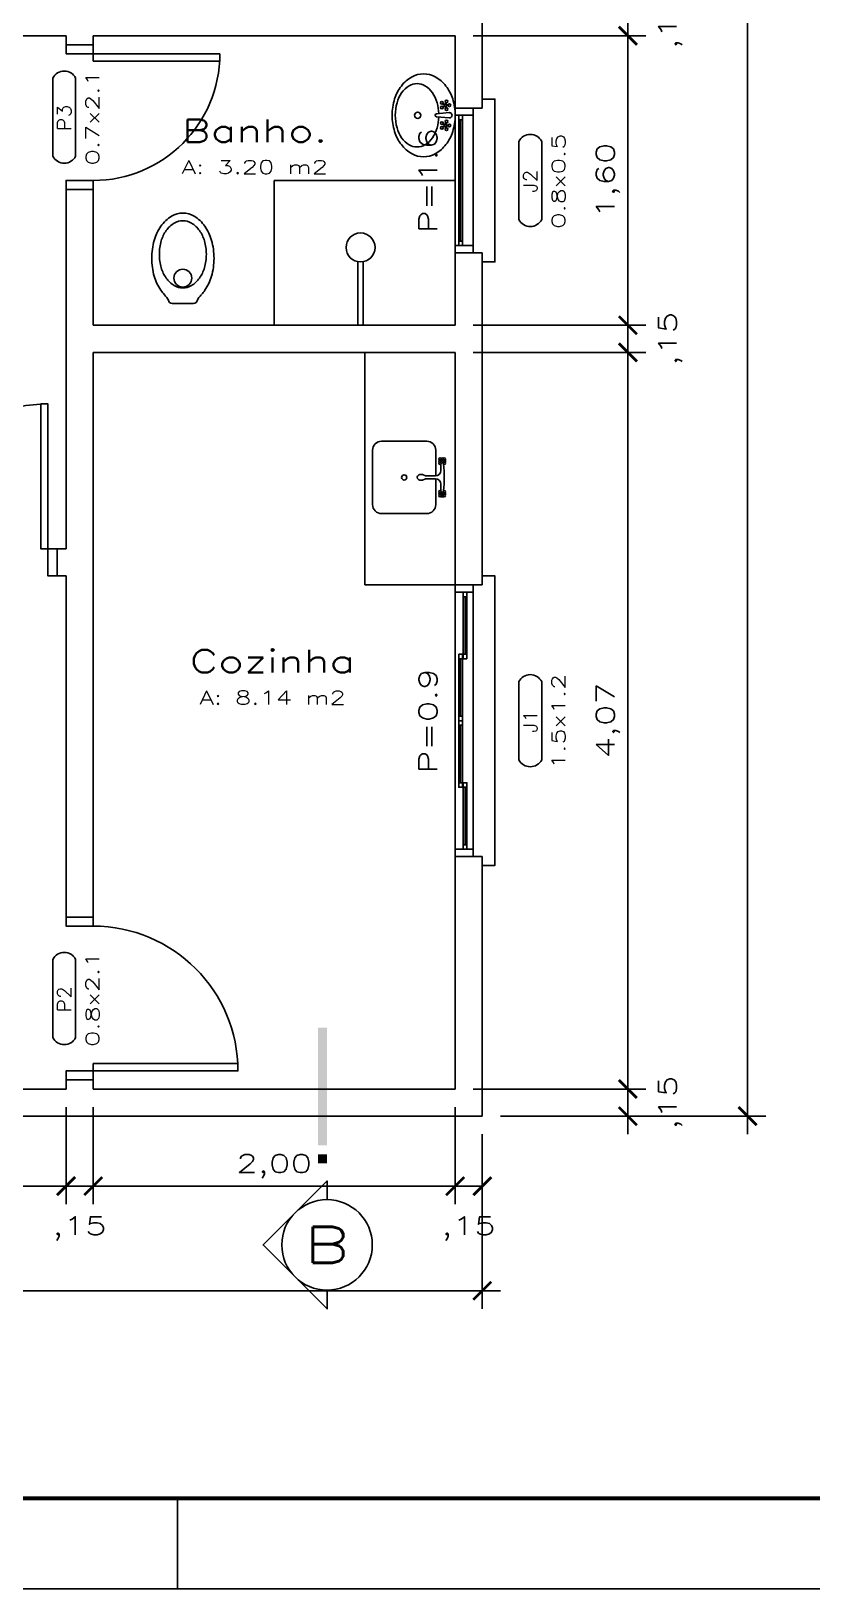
# Model space of a CAD drawing. Extents: x 241 to 398, y 106 to 179.
# Drawn here: x 250.49 to 254.81, y 142.53 to 151.13 of the extents above; entities that cross this region are included whole.
import ezdxf
from ezdxf.enums import TextEntityAlignment as Align

# ---------------------------------------------------------------- set-up
doc = ezdxf.new("R2010")
doc.units = 0
doc.layers.get('0').update_dxf_attribs({"linetype": 'CONTINUOUS'})
doc.layers.get('DEFPOINTS').update_dxf_attribs({"linetype": 'CONTINUOUS'})
for name, color, linetype in [('APARELHOS', 8, 'CONTINUOUS'), ('COTAS', 7, 'CONTINUOUS'), ('ESPEC', 7, 'CONTINUOUS'), ('ESPECARQ', 7, 'CONTINUOUS'), ('ESQUADRIA', 3, 'CONTINUOUS'), ('MOBIL_I', 8, 'CONTINUOUS'), ('PAREDE', 5, 'CONTINUOUS'), ('REG120-160', 4, 'CONTINUOUS'), ('UNIDADE', 4, 'CONTINUOUS'), ('VIDRO', 1, 'CONTINUOUS')]:
    doc.layers.add(name, color=color, linetype=linetype)
doc.styles.add('REGUA100', font='romans.shx', dxfattribs={"width": 1.4})
doc.styles.add('REGUA160', font='romans.shx', dxfattribs={"width": 1.4})
doc.styles.add('REGUA60', font='romans.shx', dxfattribs={"width": 1.4})
doc.styles.add('REGUA80', font='romans.shx', dxfattribs={"width": 1.4})
doc.styles.get("Standard").update_dxf_attribs({"font": 'ISOCP'})
doc.dimstyles.new('ISO-25', dxfattribs={"dimtxt": 2.5, "dimasz": 2.5, "dimexe": 1.25, "dimexo": 0.625, "dimtad": 1, "dimdec": 4, "dimdsep": 46, "dimlunit": 6, "dimtxsty": 'Standard', "dimcen": 2.5, "dimadec": 0, "dimazin": 0, "dimtfac": 1, "dimtdec": 4, "dimtmove": 0, "dimatfit": 3, "dimfxl": 0, "dimtolj": 1, "dimtzin": 0, "dimarcsym": 0})

# ---------------------------------------------------------------- blocks, each defined once
blk = doc.blocks.new('INDUNI1')
at = {"color": 0, "style": 'REGUA100', "width": 1.4, "flags": 8}
for tag, p in [('NOME1', (0, 0)), ('NOME2', (0, -4.29))]:
    blk.add_attdef(tag, text='', height=2.5, dxfattribs=at).set_placement(p, align=Align.CENTER)
at = {"layer": 'ESPECARQ', "style": 'REGUA60', "width": 1.4}
blk.add_attdef('AREA', text='', height=1.5, dxfattribs=at).set_placement((0, -7.81), align=Align.CENTER)
at = {"layer": 'ESPECARQ', "style": 'REGUA60', "width": 1.4, "flags": 8}
for tag, p in [('PISO', (0, -10.31)), ('REVPAR', (0, -12.81)), ('PEDIR', (0, -15.31))]:
    blk.add_attdef(tag, text='', height=1.5, dxfattribs=at).set_placement(p, align=Align.CENTER)
blk = doc.blocks.new('CORTE2')
at = {"color": 4}
blk.add_lwpolyline([(-5, 0), (-7.07, 0), (0, 7.07), (7.07, 0), (5, 0, 1)], format="xyb", close=True, dxfattribs=at)
at = {"color": 0, "linetype": 'ByBlock'}
blk.add_arc((0, 0), 5, 180, 0, dxfattribs=at)
at = {"color": 4, "linetype": 'ByBlock'}
for points in [[(9, 0), (9, 1), (10, 0), (10, 1)], [(11, 0), (11, 1), (24, 0), (24, 1)]]:
    blk.add_solid(points, dxfattribs=at)
blk = doc.blocks.new('INDESQ2')
at = {"color": 0, "linetype": 'ByBlock'}
for p, q in [((4.32, 2.96), (-4.32, 2.96)), ((-4.32, 0.44), (4.32, 0.44))]:
    blk.add_line(p, q, dxfattribs=at)
at = {"color": 0}
for centre, start, end in [((-3.67, 1.7), 117.3654, 242.6346), ((3.67, 1.7), 297.3654, 62.6346)]:
    blk.add_arc(centre, 1.42, start, end, dxfattribs=at)
at = {"style": 'REGUA60', "width": 1.4, "flags": 9}
blk.add_attdef('LOCAL', text='', height=1.5, dxfattribs=at).set_placement((-0.08, -4.35), align=Align.CENTER)
at = {"layer": 'ESPECARQ', "color": 0, "style": 'REGUA60'}
for tag, width, p in [('COD', 1.1, (-0.08, 0.95)), ('DIM', 1.4, (-0.08, -2.17))]:
    blk.add_attdef(tag, text='', height=1.5, dxfattribs=dict(at, width=width)).set_placement(p, align=Align.CENTER)
blk = doc.blocks.new('CHUVA')
at = {"layer": 'APARELHOS'}
for p, q in [((-0.03, -0.35), (-0.03, 0)), ((0, -0.35), (0, 0))]:
    blk.add_line(p, q, dxfattribs=at)
blk.add_circle((-0.015, -0.43), 0.08, dxfattribs=at)
blk = doc.blocks.new('VASO')
for p in [(-5.96, 0), (5.96, 0)]:
    blk.add_line(p, (0, 0))
for points in [[(0, 50, 0.136248), (-6.22, 48.27, 0.106961), (-12.17, 42.68, 0.081463), (-15.82, 34.92, 0.069558), (-17.21, 25, 0.069558), (-15.82, 15.08, 0.081463), (-12.17, 7.32, 0.040842), (-10.18, 4.88, 0.136248)], [(10.26, 4.96, 0.039379), (12.17, 7.32, 0.081463), (15.82, 15.08, 0.069558), (17.21, 25, 0.069558), (15.82, 34.92, 0.081463), (12.17, 42.68, 0.106961), (6.22, 48.27, 0.136248), (0, 50, 0.136248)]]:
    blk.add_lwpolyline(points, format="xyb")
blk.add_lwpolyline([(-0.01, 45.77, 0.134521), (-4.72, 44.48, 0.106852), (-9.2, 40.33, 0.08225), (-11.96, 34.56, 0.070585), (-13, 27.19, 0.070585), (-11.96, 19.82, 0.08225), (-9.2, 14.05, 0.106852), (-4.72, 9.9, 0.134521), (-0.01, 8.61, 0.134521), (4.69, 9.9, 0.106852), (9.17, 14.05, 0.08225), (11.93, 19.82, 0.070585), (12.97, 27.19, 0.070585), (11.93, 34.56, 0.08225), (9.17, 40.33, 0.106852), (4.69, 44.48, 0.134521)], format="xyb", close=True)
blk.add_circle((-0.01, 14.04), 4.93)
for centre, radius, start, end in [((-21.76, -5.8), 15.76, 27.89368, 42.68741), ((-5.96, 2), 2, 186.21105, 270), ((5.96, 2), 2, 270, 353.78895), ((21.76, -5.8), 15.76, 137.31259, 152.10632)]:
    blk.add_arc(centre, radius, start, end)
blk = doc.blocks.new('VASOSANIT2')
at = {"layer": 'APARELHOS', "ltscale": 10, "xscale": 0.01, "yscale": 0.01, "zscale": 0.01}
blk.add_blockref('VASO', (-0.0298, 0), dxfattribs=at)
blk = doc.blocks.new('LAVAT')
for p, q in [((-10.1, -2.8), (-8.9, -3.2)), ((-10, -2.4), (-8.7, -2.8)), ((-9.4, -4.9), (-8.6, -3.8)), ((-9.1, -5.2), (-8.3, -4.1)), ((-8.2, -1), (-8.2, -2.4)), ((-7.8, -1), (-7.8, -2.4)), ((-6.8, -5.2), (-7.6, -4.1)), ((-6.5, -4.9), (-7.3, -3.8)), ((-5.9, -2.4), (-7.2, -2.8)), ((-5.8, -2.8), (-7.1, -3.2)), ((-2.1, -0.2), (-1.2, -10.1)), ((2.1, -0.2), (1.2, -10.1)), ((5.8, -2.8), (7.1, -3.2)), ((5.9, -2.4), (7.2, -2.8)), ((6.5, -4.9), (7.3, -3.8)), ((6.8, -5.2), (7.6, -4.1)), ((7.8, -1), (7.8, -2.4)), ((8.2, -1), (8.2, -2.4)), ((9.1, -5.2), (8.3, -4.1)), ((9.4, -4.9), (8.6, -3.8)), ((10, -2.4), (8.7, -2.8)), ((10.1, -2.8), (8.9, -3.2))]:
    blk.add_line(p, q)
blk.add_lwpolyline([(0, 4.6, 0.076419), (-12.9, 2.6, 0.086454), (-23.1, -2.7, 0.105866), (-30.4, -11.2, 0.125365), (-32.7, -20.3, 0.125365), (-30.4, -29.5, 0.105866), (-23.1, -37.9, 0.086454), (-12.9, -43.2, 0.076419), (0, -45.2, 0.076419), (12.9, -43.2, 0.086454), (23.1, -37.9, 0.105866), (30.4, -29.5, 0.125365), (32.7, -20.3, 0.125365), (30.4, -11.2, 0.105866), (23.1, -2.7, 0.086454), (12.9, 2.6, 0.076419)], format="xyb", close=True)
for points in [[(-25, -25.5, 0.136248), (-23.3, -31.7, 0.106961), (-17.7, -37.7, 0.081463), (-9.9, -41.3, 0.069558), (0, -42.7, 0.069558), (9.9, -41.3, 0.081463), (17.7, -37.7, 0.106961), (23.3, -31.7, 0.136248), (25, -25.5, 0.136248), (23.3, -19.3, 0.106961), (17.7, -13.3, 0.081463), (9.9, -9.7, 0.060346), (1.3, -8.3, 0.069558)], [(-1.3, -8.3, 0.060346), (-9.9, -9.7, 0.081463), (-17.7, -13.3, 0.106961), (-23.3, -19.3, 0.136248), (-25, -25.5, 0.136248)]]:
    blk.add_lwpolyline(points, format="xyb")
for centre, radius in [((-8, 0), 1.05), ((8, 0), 1.05), ((-11, -2.2), 1.05), ((-9.9, -5.9), 1.05), ((-8, -3.2), 0.904), ((-6.1, -5.9), 1.05), ((-4.9, -2.2), 1.05), ((4.9, -2.2), 1.05), ((6.1, -5.9), 1.05), ((8, -3.2), 0.904), ((9.9, -5.9), 1.05), ((11, -2.2), 1.05), ((0, -25), 2.5)]:
    blk.add_circle(centre, radius)
for centre, radius, start, end in [((0, 0), 2.11, 354.4166, 185.8913), ((0, -10), 1.16, 185.4287, 354.7356)]:
    blk.add_arc(centre, radius, start, end)
blk = doc.blocks.new('CUBACOZ')
at = {"layer": 'APARELHOS'}
for p, q in [((-0.1515, 0.1741), (-0.0096, 0.1741)), ((-0.1045, 0.2035), (-0.0987, 0.2093)), ((-0.0987, 0.2093), (-0.1044, 0.215)), ((-0.0916, 0.2164), (-0.0978, 0.2225)), ((-0.0973, 0.1965), (-0.0916, 0.2022)), ((-0.0916, 0.2164), (-0.0858, 0.2221)), ((-0.0916, 0.2022), (-0.0857, 0.1963)), ((-0.0845, 0.2093), (-0.0788, 0.215)), ((-0.0845, 0.2093), (-0.0786, 0.2034)), ((-0.0749, 0.2018), (-0.0395, 0.2018)), ((0.0055, 0.1741), (0.1485, 0.1741)), ((0.0355, 0.2018), (0.0715, 0.2018)), ((0.0755, 0.2034), (0.0813, 0.2092)), ((0.0813, 0.2092), (0.0756, 0.2149)), ((0.0884, 0.2162), (0.0822, 0.2224)), ((0.0827, 0.1964), (0.0884, 0.2021)), ((0.0884, 0.2162), (0.0942, 0.222)), ((0.0884, 0.2021), (0.0943, 0.1962)), ((0.0955, 0.2092), (0.1011, 0.2149)), ((0.0955, 0.2092), (0.1014, 0.2033)), ((-0.2015, -0.1253), (-0.2015, 0.1241)), ((-0.017, 0.1015), (-0.0095, 0.1165)), ((-0.017, 0.0865), (-0.017, 0.1015)), ((-0.0095, 0.1165), (-0.0095, 0.1718)), ((0.0055, 0.1165), (0.0055, 0.1718)), ((0.013, 0.1015), (0.0055, 0.1165)), ((0.013, 0.0865), (0.013, 0.1015)), ((0.1985, 0.1241), (0.1985, -0.1253)), ((-0.1515, -0.1753), (0.1485, -0.1753))]:
    blk.add_line(p, q, dxfattribs=at)
for centre, radius in [((-0.1038, 0.2212), 0.0062), ((-0.1034, 0.1974), 0.0062), ((-0.0916, 0.2092), 0.00508), ((-0.0797, 0.2211), 0.0062), ((-0.0796, 0.1972), 0.0062), ((0.0761, 0.2211), 0.0062), ((0.0765, 0.1973), 0.0062), ((0.0884, 0.2091), 0.00508), ((0.1003, 0.221), 0.0062), ((0.1004, 0.1971), 0.0062), ((-0.0015, -0.0003), 0.0143)]:
    blk.add_circle(centre, radius, dxfattribs=at)
for centre, radius, start, end in [((-0.1515, 0.1241), 0.05, 90, 180), ((-0.0869, 0.2096), 0.0229, 161.72558, 199.74671), ((-0.0921, 0.2124), 0.0153, 59.57179, 120.42821), ((-0.0916, 0.2065), 0.0156, 241.28233, 298.71767), ((-0.0018, -0.4129), 0.6339, 83.34453, 96.65547), ((-0.0395, 0.1718), 0.03, 0, 90), ((0.0355, 0.1718), 0.03, 90, 180), ((0.0879, 0.2123), 0.0153, 59.57179, 120.42821), ((0.0884, 0.2064), 0.0156, 241.28233, 298.71767), ((0.0878, 0.2091), 0.0188, 335.24621, 23.31831), ((0.1485, 0.1241), 0.05, 0, 90), ((-0.002, 0.0865), 0.015, 180, 0), ((-0.1515, -0.1253), 0.05, 180, 270), ((0.1485, -0.1253), 0.05, 270, 0)]:
    blk.add_arc(centre, radius, start, end, dxfattribs=at)
blk = doc.blocks.new('_ARCHTICK')
at = {"color": 0, "linetype": 'ByBlock', "const_width": 0.15}
blk.add_lwpolyline([(-0.5, -0.5), (0.5, 0.5)], dxfattribs=at)
blk = doc.blocks.new('*D49')
at = {"color": 1, "linetype": 'ByBlock', "transparency": 16777216}
for p, q in [((250.6871, 145.1878), (250.6871, 144.6513)), ((247.0371, 144.7513), (250.7871, 144.7513))]:
    blk.add_line(p, q, dxfattribs=at)
at = {"layer": 'DEFPOINTS', "color": 0, "linetype": 'ByBlock', "transparency": 16777216}
for p in [(247.1371, 145.2878, -3.35), (250.6871, 145.2878, -3.35), (250.6871, 144.7513)]:
    blk.add_point(p, dxfattribs=at)
at = {"color": 1, "linetype": 'ByBlock', "transparency": 16777216, "xscale": 0.1, "yscale": 0.1, "zscale": 0.1, "rotation": 180}
blk.add_blockref('_ARCHTICK', (247.1371, 144.7513), dxfattribs=at)
at = {"color": 1, "linetype": 'ByBlock', "transparency": 16777216, "xscale": 0.1, "yscale": 0.1, "zscale": 0.1}
blk.add_blockref('_ARCHTICK', (250.6871, 144.7513), dxfattribs=at)
at = {"color": 7, "linetype": 'ByBlock', "transparency": 16777216, "insert": (248.9121, 144.8608), "char_height": 0.1, "attachment_point": 5, "style": 'REGUA60'}
blk.add_mtext('\\A1;3,55', dxfattribs=at)
blk = doc.blocks.new('*D50')
at = {"color": 1, "linetype": 'ByBlock', "transparency": 16777216}
for p, q in [((250.8371, 145.1878), (250.8371, 144.6513)), ((250.5871, 144.7513), (250.8371, 144.7513))]:
    blk.add_line(p, q, dxfattribs=at)
at = {"layer": 'DEFPOINTS', "color": 0, "linetype": 'ByBlock', "transparency": 16777216}
for p in [(250.6871, 145.2878, -3.35), (250.8371, 145.2878, -3.35), (250.8371, 144.7513)]:
    blk.add_point(p, dxfattribs=at)
at = {"color": 1, "linetype": 'ByBlock', "transparency": 16777216, "xscale": 0.1, "yscale": 0.1, "zscale": 0.1, "rotation": 180}
blk.add_blockref('_ARCHTICK', (250.6871, 144.7513), dxfattribs=at)
at = {"color": 1, "linetype": 'ByBlock', "transparency": 16777216, "xscale": 0.1, "yscale": 0.1, "zscale": 0.1}
blk.add_blockref('_ARCHTICK', (250.8371, 144.7513), dxfattribs=at)
at = {"color": 7, "linetype": 'ByBlock', "transparency": 16777216, "insert": (250.7621, 144.5168), "char_height": 0.1, "attachment_point": 5, "style": 'REGUA60'}
blk.add_mtext('\\A1;,15', dxfattribs=at)
blk = doc.blocks.new('*D51')
at = {"color": 1, "linetype": 'ByBlock', "transparency": 16777216}
for p, q in [((252.8371, 145.1878), (252.8371, 144.6513)), ((250.7371, 144.7513), (252.9371, 144.7513))]:
    blk.add_line(p, q, dxfattribs=at)
at = {"layer": 'DEFPOINTS', "color": 0, "linetype": 'ByBlock', "transparency": 16777216}
for p in [(250.8371, 145.2878, -3.35), (252.8371, 145.2878, -3.35), (252.8371, 144.7513)]:
    blk.add_point(p, dxfattribs=at)
at = {"color": 1, "linetype": 'ByBlock', "transparency": 16777216, "xscale": 0.1, "yscale": 0.1, "zscale": 0.1, "rotation": 180}
blk.add_blockref('_ARCHTICK', (250.8371, 144.7513), dxfattribs=at)
at = {"color": 1, "linetype": 'ByBlock', "transparency": 16777216, "xscale": 0.1, "yscale": 0.1, "zscale": 0.1}
blk.add_blockref('_ARCHTICK', (252.8371, 144.7513), dxfattribs=at)
at = {"color": 7, "linetype": 'ByBlock', "transparency": 16777216, "insert": (251.8371, 144.8608), "char_height": 0.1, "attachment_point": 5, "style": 'REGUA60'}
blk.add_mtext('\\A1;2,00', dxfattribs=at)
blk = doc.blocks.new('*D52')
at = {"color": 1, "linetype": 'ByBlock', "transparency": 16777216}
for p, q in [((252.9871, 145.0378), (252.9871, 144.6513)), ((252.7371, 144.7513), (252.9871, 144.7513))]:
    blk.add_line(p, q, dxfattribs=at)
at = {"layer": 'DEFPOINTS', "color": 0, "linetype": 'ByBlock', "transparency": 16777216}
for p in [(252.8371, 145.2878, -3.35), (252.9871, 145.1378, -3.35), (252.9871, 144.7513)]:
    blk.add_point(p, dxfattribs=at)
at = {"color": 1, "linetype": 'ByBlock', "transparency": 16777216, "xscale": 0.1, "yscale": 0.1, "zscale": 0.1, "rotation": 180}
blk.add_blockref('_ARCHTICK', (252.8371, 144.7513), dxfattribs=at)
at = {"color": 1, "linetype": 'ByBlock', "transparency": 16777216, "xscale": 0.1, "yscale": 0.1, "zscale": 0.1}
blk.add_blockref('_ARCHTICK', (252.9871, 144.7513), dxfattribs=at)
at = {"color": 7, "linetype": 'ByBlock', "transparency": 16777216, "insert": (252.9121, 144.5168), "char_height": 0.1, "attachment_point": 5, "style": 'REGUA60'}
blk.add_mtext('\\A1;,15', dxfattribs=at)
blk = doc.blocks.new('*D53')
at = {"color": 1, "linetype": 'ByBlock', "transparency": 16777216}
for p, q in [((246.9871, 144.9817), (246.9871, 144.073)), ((252.9871, 144.9817), (252.9871, 144.073)), ((253.0871, 144.173), (246.8871, 144.173))]:
    blk.add_line(p, q, dxfattribs=at)
at = {"layer": 'DEFPOINTS', "color": 0, "linetype": 'ByBlock', "transparency": 16777216}
for p in [(246.9871, 145.0817), (252.9871, 145.0817), (246.9871, 144.173)]:
    blk.add_point(p, dxfattribs=at)
at = {"color": 1, "linetype": 'ByBlock', "transparency": 16777216, "xscale": 0.1, "yscale": 0.1, "zscale": 0.1, "rotation": 180}
blk.add_blockref('_ARCHTICK', (246.9871, 144.173), dxfattribs=at)
at = {"color": 1, "linetype": 'ByBlock', "transparency": 16777216, "xscale": 0.1, "yscale": 0.1, "zscale": 0.1}
blk.add_blockref('_ARCHTICK', (252.9871, 144.173), dxfattribs=at)
at = {"color": 7, "linetype": 'ByBlock', "transparency": 16777216, "insert": (249.9871, 144.2826), "char_height": 0.1, "attachment_point": 5, "style": 'REGUA60'}
blk.add_mtext('\\A1;6,00', dxfattribs=at)
blk = doc.blocks.new('*D54')
at = {"color": 1, "linetype": 'ByBlock', "transparency": 16777216}
for p, q in [((252.9371, 145.2878), (253.8915, 145.2878)), ((253.7915, 145.0378), (253.7915, 145.2878)), ((253.0871, 145.1378), (253.8915, 145.1378))]:
    blk.add_line(p, q, dxfattribs=at)
at = {"layer": 'DEFPOINTS', "color": 0, "linetype": 'ByBlock', "transparency": 16777216}
for p in [(252.8371, 145.2878, -3.35), (253.7915, 145.2878), (252.9871, 145.1378, -3.35)]:
    blk.add_point(p, dxfattribs=at)
at = {"color": 1, "linetype": 'ByBlock', "transparency": 16777216, "xscale": 0.1, "yscale": 0.1, "zscale": 0.1}
for p, rotation in [((253.7915, 145.2878), 90), ((253.7915, 145.1378), 270)]:
    blk.add_blockref('_ARCHTICK', p, dxfattribs=dict(at, rotation=rotation))
at = {"color": 7, "linetype": 'ByBlock', "transparency": 16777216, "insert": (254.026, 145.2128), "char_height": 0.1, "attachment_point": 5, "rotation": 90, "style": 'REGUA60'}
blk.add_mtext('\\A1;,15', dxfattribs=at)
blk = doc.blocks.new('*D55')
at = {"color": 1, "linetype": 'ByBlock', "transparency": 16777216}
for p, q in [((253.7915, 145.1878), (253.7915, 149.4578)), ((252.9371, 149.3578), (253.8915, 149.3578))]:
    blk.add_line(p, q, dxfattribs=at)
at = {"layer": 'DEFPOINTS', "color": 0, "linetype": 'ByBlock', "transparency": 16777216}
for p in [(252.8371, 149.3578, -3.35), (253.7915, 149.3578), (252.8371, 145.2878, -3.35)]:
    blk.add_point(p, dxfattribs=at)
at = {"color": 1, "linetype": 'ByBlock', "transparency": 16777216, "xscale": 0.1, "yscale": 0.1, "zscale": 0.1}
for p, rotation in [((253.7915, 149.3578), 90), ((253.7915, 145.2878), 270)]:
    blk.add_blockref('_ARCHTICK', p, dxfattribs=dict(at, rotation=rotation))
at = {"color": 7, "linetype": 'ByBlock', "transparency": 16777216, "insert": (253.682, 147.3228), "char_height": 0.1, "attachment_point": 5, "rotation": 90, "style": 'REGUA60'}
blk.add_mtext('\\A1;4,07', dxfattribs=at)
blk = doc.blocks.new('*D56')
at = {"color": 1, "linetype": 'ByBlock', "transparency": 16777216}
for p, q in [((252.9371, 149.5078), (253.8915, 149.5078)), ((253.7915, 149.2578), (253.7915, 149.5078))]:
    blk.add_line(p, q, dxfattribs=at)
at = {"layer": 'DEFPOINTS', "color": 0, "linetype": 'ByBlock', "transparency": 16777216}
for p in [(252.8371, 149.5078, -3.35), (253.7915, 149.5078), (252.8371, 149.3578, -3.35)]:
    blk.add_point(p, dxfattribs=at)
at = {"color": 1, "linetype": 'ByBlock', "transparency": 16777216, "xscale": 0.1, "yscale": 0.1, "zscale": 0.1}
for p, rotation in [((253.7915, 149.5078), 90), ((253.7915, 149.3578), 270)]:
    blk.add_blockref('_ARCHTICK', p, dxfattribs=dict(at, rotation=rotation))
at = {"color": 7, "linetype": 'ByBlock', "transparency": 16777216, "insert": (254.026, 149.4328), "char_height": 0.1, "attachment_point": 5, "rotation": 90, "style": 'REGUA60'}
blk.add_mtext('\\A1;,15', dxfattribs=at)
blk = doc.blocks.new('*D57')
at = {"color": 1, "linetype": 'ByBlock', "transparency": 16777216}
for p, q in [((253.7915, 149.4078), (253.7915, 151.2078)), ((252.9371, 151.1078), (253.8915, 151.1078))]:
    blk.add_line(p, q, dxfattribs=at)
at = {"layer": 'DEFPOINTS', "color": 0, "linetype": 'ByBlock', "transparency": 16777216}
for p in [(252.8371, 151.1078, -3.35), (253.7915, 151.1078), (252.8371, 149.5078, -3.35)]:
    blk.add_point(p, dxfattribs=at)
at = {"color": 1, "linetype": 'ByBlock', "transparency": 16777216, "xscale": 0.1, "yscale": 0.1, "zscale": 0.1}
for p, rotation in [((253.7915, 151.1078), 90), ((253.7915, 149.5078), 270)]:
    blk.add_blockref('_ARCHTICK', p, dxfattribs=dict(at, rotation=rotation))
at = {"color": 7, "linetype": 'ByBlock', "transparency": 16777216, "insert": (253.682, 150.3078), "char_height": 0.1, "attachment_point": 5, "rotation": 90, "style": 'REGUA60'}
blk.add_mtext('\\A1;1,60', dxfattribs=at)
blk = doc.blocks.new('*D58')
at = {"color": 1, "linetype": 'ByBlock', "transparency": 16777216}
for p, q in [((252.9371, 151.2578), (253.8915, 151.2578)), ((253.7915, 151.0078), (253.7915, 151.2578))]:
    blk.add_line(p, q, dxfattribs=at)
at = {"layer": 'DEFPOINTS', "color": 0, "linetype": 'ByBlock', "transparency": 16777216}
for p in [(252.8371, 151.2578, -3.35), (253.7915, 151.2578), (252.8371, 151.1078, -3.35)]:
    blk.add_point(p, dxfattribs=at)
at = {"color": 1, "linetype": 'ByBlock', "transparency": 16777216, "xscale": 0.1, "yscale": 0.1, "zscale": 0.1}
for p, rotation in [((253.7915, 151.2578), 90), ((253.7915, 151.1078), 270)]:
    blk.add_blockref('_ARCHTICK', p, dxfattribs=dict(at, rotation=rotation))
at = {"color": 7, "linetype": 'ByBlock', "transparency": 16777216, "insert": (254.026, 151.1828), "char_height": 0.1, "attachment_point": 5, "rotation": 90, "style": 'REGUA60'}
blk.add_mtext('\\A1;,15', dxfattribs=at)
blk = doc.blocks.new('*D75')
at = {"color": 1, "linetype": 'ByBlock', "transparency": 16777216}
for p, q in [((254.4529, 175.2378), (254.4529, 145.0378)), ((253.0871, 175.1378), (254.5529, 175.1378)), ((253.0871, 145.1378), (254.5529, 145.1378))]:
    blk.add_line(p, q, dxfattribs=at)
at = {"layer": 'DEFPOINTS', "color": 0, "linetype": 'ByBlock', "transparency": 16777216}
for p in [(252.9871, 175.1378, -3.35), (252.9871, 145.1378, -3.35), (254.4529, 145.1378)]:
    blk.add_point(p, dxfattribs=at)
at = {"color": 1, "linetype": 'ByBlock', "transparency": 16777216, "xscale": 0.1, "yscale": 0.1, "zscale": 0.1}
for p, rotation in [((254.4529, 175.1378), 90), ((254.4529, 145.1378), 270)]:
    blk.add_blockref('_ARCHTICK', p, dxfattribs=dict(at, rotation=rotation))
at = {"color": 7, "linetype": 'ByBlock', "transparency": 16777216, "insert": (254.3434, 160.1378), "char_height": 0.1, "attachment_point": 5, "rotation": 90, "style": 'REGUA60'}
blk.add_mtext('\\A1;30,00', dxfattribs=at)

msp = doc.modelspace()

# ---------------------------------------------------------------- linework, layer by layer
for p, q in [((251.3023, 143.026), (251.3023, 142.526)), ((279.1371, 142.526), (241.524, 142.526))]:
    msp.add_line(p, q)
at = {"const_width": 0.0236}
msp.add_lwpolyline([(242.024, 176.7361), (278.6371, 176.7361), (278.6371, 143.026), (242.024, 143.026)], close=True, dxfattribs=at)
at = {"layer": 'APARELHOS'}
for p, q in [((252.8371, 150.3078, -3.35), (251.8371, 150.3078, -3.35)), ((251.8371, 149.5078, -3.35), (251.8371, 150.3078, -3.35)), ((252.3371, 149.3578, -3.35), (252.3371, 148.0728, -3.35)), ((252.8371, 148.0728, -3.35), (252.3371, 148.0728, -3.35))]:
    msp.add_line(p, q, dxfattribs=at)
at = {"layer": 'ESQUADRIA', "color": 1}
for p, q in [((252.8371, 150.6678, -3.35), (252.8371, 149.9478, -3.35)), ((252.8571, 150.6428, -3.35), (252.8571, 149.9728, -3.35)), ((252.8771, 150.6428, -3.35), (252.8771, 149.9728, -3.35)), ((252.9371, 150.6678, -3.35), (252.9371, 149.9478, -3.35)), ((252.8371, 148.0328, -3.35), (252.8371, 146.6128, -3.35)), ((252.8821, 148.0078, -3.35), (252.8821, 147.6903, -3.35)), ((252.9021, 148.0078, -3.35), (252.9021, 147.6903, -3.35)), ((252.9371, 148.0328, -3.35), (252.9371, 146.6128, -3.35)), ((252.8571, 147.6653, -3.35), (252.8571, 147.3478, -3.35)), ((252.8771, 147.6653, -3.35), (252.8771, 147.3478, -3.35)), ((252.8571, 147.2978, -3.35), (252.8571, 146.9803, -3.35)), ((252.8771, 147.2978, -3.35), (252.8771, 146.9803, -3.35)), ((252.8821, 146.9553, -3.35), (252.8821, 146.6378, -3.35)), ((252.9021, 146.9553, -3.35), (252.9021, 146.6378, -3.35))]:
    msp.add_line(p, q, dxfattribs=at)
at = {"layer": 'ESQUADRIA', "elevation": -3.35}
for points in [[(250.8371, 151.0578), (250.8371, 151.0078), (250.6871, 151.0078), (250.6871, 151.0578)], [(252.8371, 150.7078), (252.8371, 150.6678), (252.9371, 150.6678), (252.9371, 150.7078)], [(252.9871, 150.7578), (253.0571, 150.7578), (253.0571, 149.8578), (252.9871, 149.8578)], [(250.8371, 150.2578), (250.8371, 150.3078), (250.6871, 150.3078), (250.6871, 150.2578)], [(252.8371, 149.9078), (252.8371, 149.9478), (252.9371, 149.9478), (252.9371, 149.9078)], [(250.6371, 148.1228), (250.5871, 148.1228), (250.5871, 148.2728), (250.6371, 148.2728)], [(252.8371, 148.0728), (252.8371, 148.0328), (252.9371, 148.0328), (252.9371, 148.0728)], [(252.9871, 148.1228), (253.0571, 148.1228), (253.0571, 146.5228), (252.9871, 146.5228)], [(252.8371, 146.5728), (252.8371, 146.6128), (252.9371, 146.6128), (252.9371, 146.5728)], [(250.8371, 146.2378), (250.8371, 146.1878), (250.6871, 146.1878), (250.6871, 146.2378)], [(250.8371, 145.3378), (250.8371, 145.3878), (250.6871, 145.3878), (250.6871, 145.3378)]]:
    msp.add_lwpolyline(points, dxfattribs=at)
for points in [[(251.5371, 151.0078), (250.8371, 151.0078), (250.8371, 150.9678), (251.5371, 150.9678)], [(252.8571, 150.6678), (252.8571, 150.6428), (252.8771, 150.6428), (252.8771, 150.6678)], [(252.8771, 149.9478), (252.8771, 149.9728), (252.8571, 149.9728), (252.8571, 149.9478)], [(250.5471, 149.0728), (250.5471, 148.2728), (250.5871, 148.2728), (250.5871, 149.0728)], [(252.8821, 148.0328), (252.8821, 148.0078), (252.9021, 148.0078), (252.9021, 148.0328)], [(252.8571, 147.6903), (252.8571, 147.6653), (252.8771, 147.6653), (252.8771, 147.6903)], [(252.9021, 147.6653), (252.9021, 147.6903), (252.8821, 147.6903), (252.8821, 147.6653)], [(252.8771, 147.3228), (252.8771, 147.3478), (252.8571, 147.3478), (252.8571, 147.3228)], [(252.8571, 147.3228), (252.8571, 147.2978), (252.8771, 147.2978), (252.8771, 147.3228)], [(252.8771, 146.9553), (252.8771, 146.9803), (252.8571, 146.9803), (252.8571, 146.9553)], [(252.8821, 146.9803), (252.8821, 146.9553), (252.9021, 146.9553), (252.9021, 146.9803)], [(252.9021, 146.6128), (252.9021, 146.6378), (252.8821, 146.6378), (252.8821, 146.6128)], [(250.8371, 145.3878), (251.6371, 145.3878), (251.6371, 145.4278), (250.8371, 145.4278)]]:
    msp.add_lwpolyline(points, close=True, dxfattribs=at)
at = {"layer": 'MOBIL_I'}
for centre, radius, start, end in [((250.8371, 151.0078, -3.35), 0.7, 270, 0), ((250.5871, 148.2728, -3.35), 0.8, 90, 180), ((250.8371, 145.3878, -3.35), 0.8, 0, 90)]:
    msp.add_arc(centre, radius, start, end, dxfattribs=at)
at = {"layer": 'PAREDE'}
for p, q in [((252.9871, 151.1828, -3.35), (252.9871, 150.7078, -3.35)), ((247.1371, 151.1078, -3.35), (250.6871, 151.1078, -3.35)), ((250.6871, 151.0578, -3.35), (250.6871, 151.1078, -3.35)), ((250.8371, 151.0578, -3.35), (250.6871, 151.0578, -3.35)), ((250.8371, 151.1078, -3.35), (252.8371, 151.1078, -3.35)), ((250.8371, 151.0578, -3.35), (250.8371, 151.1078, -3.35)), ((252.8371, 151.1078, -3.35), (252.8371, 150.7078, -3.35)), ((252.8371, 150.7078, -3.35), (252.9871, 150.7078, -3.35)), ((250.8371, 150.2578, -3.35), (250.6871, 150.2578, -3.35)), ((250.6871, 149.4328, -3.35), (250.6871, 150.2578, -3.35)), ((250.8371, 149.5078, -3.35), (250.8371, 150.2578, -3.35)), ((252.8371, 149.9078, -3.35), (252.8371, 149.5078, -3.35)), ((252.8371, 149.9078, -3.35), (252.9871, 149.9078, -3.35)), ((252.9871, 149.9078, -3.35), (252.9871, 149.4328, -3.35)), ((250.8371, 149.5078, -3.35), (252.8371, 149.5078, -3.35)), ((250.6871, 148.2728, -3.35), (250.6871, 149.4328, -3.35)), ((252.9871, 149.4328, -3.35), (252.9871, 148.0728, -3.35)), ((250.8371, 149.3578, -3.35), (252.8371, 149.3578, -3.35)), ((250.8371, 148.1978, -3.35), (250.8371, 149.3578, -3.35)), ((252.8371, 149.3578, -3.35), (252.8371, 148.0728, -3.35)), ((250.6371, 148.2728, -3.35), (250.6871, 148.2728, -3.35)), ((250.6371, 148.1228, -3.35), (250.6371, 148.2728, -3.35)), ((250.8371, 146.2378, -3.35), (250.8371, 148.1978, -3.35)), ((250.6371, 148.1228, -3.35), (250.6871, 148.1228, -3.35)), ((250.6871, 146.2378, -3.35), (250.6871, 148.1228, -3.35)), ((252.8371, 148.0728, -3.35), (252.9871, 148.0728, -3.35)), ((252.8371, 146.5728, -3.35), (252.8371, 145.2878, -3.35)), ((252.8371, 146.5728, -3.35), (252.9871, 146.5728, -3.35)), ((252.9871, 146.5728, -3.35), (252.9871, 145.1378, -3.35)), ((250.8371, 146.2378, -3.35), (250.6871, 146.2378, -3.35)), ((250.6871, 145.2878, -3.35), (247.1371, 145.2878, -3.35)), ((250.8371, 145.3378, -3.35), (250.6871, 145.3378, -3.35)), ((250.6871, 145.2878, -3.35), (250.6871, 145.3378, -3.35)), ((250.8371, 145.2878, -3.35), (250.8371, 145.3378, -3.35)), ((252.8371, 145.2878, -3.35), (250.8371, 145.2878, -3.35)), ((250.7621, 145.1378, -3.35), (246.9871, 145.1378, -3.35)), ((252.9871, 145.1378, -3.35), (250.7621, 145.1378, -3.35))]:
    msp.add_line(p, q, dxfattribs=at)
at = {"layer": 'VIDRO'}
for p, q in [((252.8671, 150.6428, -3.35), (252.8671, 149.9728, -3.35)), ((252.8921, 148.0078, -3.35), (252.8921, 147.6903, -3.35)), ((252.8671, 147.6653, -3.35), (252.8671, 147.3478, -3.35)), ((252.8671, 147.2978, -3.35), (252.8671, 146.9803, -3.35)), ((252.8921, 146.9553, -3.35), (252.8921, 146.6378, -3.35))]:
    msp.add_line(p, q, dxfattribs=at)

# ---------------------------------------------------------------- block references
at = {"layer": 'APARELHOS', "xscale": 0.006999999999999999, "yscale": 0.006999999999999999, "zscale": 0.006999999999999999, "rotation": 270}
msp.add_blockref('LAVAT', (252.8051, 150.6678, -3.35), dxfattribs=at)
at = {"layer": 'APARELHOS'}
msp.add_blockref('VASOSANIT2', (251.3623, 149.6278, -3.35), dxfattribs=at)
for name, p, rotation in [('CHUVA', (252.2992, 149.5078, -3.35), 180), ('CUBACOZ', (252.556, 148.6655), 270)]:
    msp.add_blockref(name, p, dxfattribs=dict(at, rotation=rotation))
at = {"layer": 'ESPEC', "xscale": 0.05, "yscale": 0.05, "zscale": 0.05, "rotation": 90}
msp.add_blockref('CORTE2', (252.129, 144.4265, -3.35), dxfattribs=at)
at = {"layer": 'ESPECARQ', "xscale": 0.05, "yscale": 0.05, "zscale": 0.05, "rotation": 90}
for p, values in [((250.7621, 150.6578, -3.35), {'COD': 'P3', 'DIM': '0.7x2.1'}), ((253.3371, 150.3078, -3.35), {'COD': 'J2', 'DIM': '0.8x0.5'}), ((253.3371, 147.3228, -3.35), {'COD': 'J1', 'DIM': '1.5x1.2'}), ((250.7621, 145.7878, -3.35), {'COD': 'P2', 'DIM': '0.8x2.1'})]:
    msp.add_blockref('INDESQ2', p, dxfattribs=at).add_auto_attribs(values)
at = {"layer": 'UNIDADE', "xscale": 0.05, "yscale": 0.05, "zscale": 0.05}
for p, values in [((251.7295, 150.7345, -3.35), {'NOME2': 'Banho.', 'AREA': 'A: 3.20 m2'}), ((251.8278, 147.8033, -3.35), {'NOME2': 'Cozinha', 'AREA': 'A: 8.14 m2'})]:
    msp.add_blockref('INDUNI1', p, dxfattribs=at).add_auto_attribs(values)

# ---------------------------------------------------------------- texts
at = {"layer": 'ESPECARQ', "style": 'REGUA80', "width": 1.4}
for s, p in [('P=1.6', (252.6871, 150.3078, -3.35)), ('P=0.9', (252.6871, 147.3228, -3.35))]:
    msp.add_text(s, height=0.1, rotation=90, dxfattribs=at).set_placement(p, align=Align.MIDDLE)
at = {"layer": 'REG120-160', "style": 'REGUA160', "width": 1.4}
msp.add_text('B', height=0.2, dxfattribs=at).set_placement((252.129, 144.4265, -3.35), align=Align.MIDDLE)

# ---------------------------------------------------------------- dimensions: what is measured, and where the dimension line sits
at = {"layer": 'COTAS'}
for base, p1, p2, override, picture, middle in [((254.4529, 145.1378), (252.9871, 175.1378, -3.35), (252.9871, 145.1378, -3.35), {"dimtxt": 0.1, "dimasz": 0.1, "dimexe": 0.1, "dimexo": 0.1, "dimgap": 0.05, "dimdec": 2, "dimzin": 4, "dimtxsty": 'REGUA60', "dimblk1": 'ARCHTICK', "dimblk2": 'ARCHTICK', "dimsah": 1, "dimcen": 0.1, "dimdle": 0.1, "dimclrd": 1, "dimclre": 1, "dimclrt": 7, "dimtofl": 0, "dimtmove": 2}, '*D75', (254.3434, 160.1378)), ((253.7915, 151.2578), (252.8371, 151.1078, -3.35), (252.8371, 151.2578, -3.35), {"dimtxt": 0.1, "dimasz": 0.1, "dimexe": 0.1, "dimexo": 0.1, "dimgap": 0.05, "dimdec": 2, "dimzin": 4, "dimtxsty": 'REGUA60', "dimblk1": 'ARCHTICK', "dimblk2": 'ARCHTICK', "dimsah": 1, "dimcen": 0.1, "dimdle": 0.1, "dimse1": 1, "dimclrd": 1, "dimclre": 1, "dimclrt": 7, "dimtofl": 0, "dimtmove": 2}, '*D58', (254.026, 151.1828)), ((253.7915, 151.1078), (252.8371, 149.5078, -3.35), (252.8371, 151.1078, -3.35), {"dimtxt": 0.1, "dimasz": 0.1, "dimexe": 0.1, "dimexo": 0.1, "dimgap": 0.05, "dimdec": 2, "dimzin": 4, "dimtxsty": 'REGUA60', "dimblk1": 'ARCHTICK', "dimblk2": 'ARCHTICK', "dimsah": 1, "dimcen": 0.1, "dimdle": 0.1, "dimse1": 1, "dimclrd": 1, "dimclre": 1, "dimclrt": 7, "dimtofl": 0, "dimtmove": 2}, '*D57', (253.682, 150.3078)), ((253.7915, 149.5078), (252.8371, 149.3578, -3.35), (252.8371, 149.5078, -3.35), {"dimtxt": 0.1, "dimasz": 0.1, "dimexe": 0.1, "dimexo": 0.1, "dimgap": 0.05, "dimdec": 2, "dimzin": 4, "dimtxsty": 'REGUA60', "dimblk1": 'ARCHTICK', "dimblk2": 'ARCHTICK', "dimsah": 1, "dimcen": 0.1, "dimdle": 0.1, "dimse1": 1, "dimclrd": 1, "dimclre": 1, "dimclrt": 7, "dimtofl": 0, "dimtmove": 2}, '*D56', (254.026, 149.4328)), ((253.7915, 149.3578), (252.8371, 145.2878, -3.35), (252.8371, 149.3578, -3.35), {"dimtxt": 0.1, "dimasz": 0.1, "dimexe": 0.1, "dimexo": 0.1, "dimgap": 0.05, "dimdec": 2, "dimzin": 4, "dimtxsty": 'REGUA60', "dimblk1": 'ARCHTICK', "dimblk2": 'ARCHTICK', "dimsah": 1, "dimcen": 0.1, "dimdle": 0.1, "dimse1": 1, "dimclrd": 1, "dimclre": 1, "dimclrt": 7, "dimtofl": 0, "dimtmove": 2}, '*D55', (253.682, 147.3228)), ((253.7915, 145.2878), (252.9871, 145.1378, -3.35), (252.8371, 145.2878, -3.35), {"dimtxt": 0.1, "dimasz": 0.1, "dimexe": 0.1, "dimexo": 0.1, "dimgap": 0.05, "dimdec": 2, "dimzin": 4, "dimtxsty": 'REGUA60', "dimblk1": 'ARCHTICK', "dimblk2": 'ARCHTICK', "dimsah": 1, "dimcen": 0.1, "dimdle": 0.1, "dimclrd": 1, "dimclre": 1, "dimclrt": 7, "dimtofl": 0, "dimtmove": 2}, '*D54', (254.026, 145.2128))]:
    dim = msp.add_linear_dim(base=base, p1=p1, p2=p2, angle=90, dimstyle='ISO-25', override=override, dxfattribs=at)
    dim.commit()
    dim.dimension.update_dxf_attribs({"geometry": picture, "text_midpoint": middle})
for base, p1, p2, override, picture, middle in [((250.6871, 144.7513), (247.1371, 145.2878, -3.35), (250.6871, 145.2878, -3.35), {"dimtxt": 0.1, "dimasz": 0.1, "dimexe": 0.1, "dimexo": 0.1, "dimgap": 0.05, "dimdec": 2, "dimzin": 4, "dimtxsty": 'REGUA60', "dimblk1": 'ARCHTICK', "dimblk2": 'ARCHTICK', "dimsah": 1, "dimcen": 0.1, "dimdle": 0.1, "dimse1": 1, "dimclrd": 1, "dimclre": 1, "dimclrt": 7, "dimtofl": 0, "dimtmove": 2}, '*D49', (248.9121, 144.8608)), ((250.8371, 144.7513), (250.6871, 145.2878, -3.35), (250.8371, 145.2878, -3.35), {"dimtxt": 0.1, "dimasz": 0.1, "dimexe": 0.1, "dimexo": 0.1, "dimgap": 0.05, "dimdec": 2, "dimzin": 4, "dimtxsty": 'REGUA60', "dimblk1": 'ARCHTICK', "dimblk2": 'ARCHTICK', "dimsah": 1, "dimcen": 0.1, "dimdle": 0.1, "dimse1": 1, "dimclrd": 1, "dimclre": 1, "dimclrt": 7, "dimtofl": 0, "dimtmove": 2}, '*D50', (250.7621, 144.5168)), ((252.8371, 144.7513), (250.8371, 145.2878, -3.35), (252.8371, 145.2878, -3.35), {"dimtxt": 0.1, "dimasz": 0.1, "dimexe": 0.1, "dimexo": 0.1, "dimgap": 0.05, "dimdec": 2, "dimzin": 4, "dimtxsty": 'REGUA60', "dimblk1": 'ARCHTICK', "dimblk2": 'ARCHTICK', "dimsah": 1, "dimcen": 0.1, "dimdle": 0.1, "dimse1": 1, "dimclrd": 1, "dimclre": 1, "dimclrt": 7, "dimtofl": 0, "dimtmove": 2}, '*D51', (251.8371, 144.8608)), ((252.9871, 144.7513), (252.8371, 145.2878, -3.35), (252.9871, 145.1378, -3.35), {"dimtxt": 0.1, "dimasz": 0.1, "dimexe": 0.1, "dimexo": 0.1, "dimgap": 0.05, "dimdec": 2, "dimzin": 4, "dimtxsty": 'REGUA60', "dimblk1": 'ARCHTICK', "dimblk2": 'ARCHTICK', "dimsah": 1, "dimcen": 0.1, "dimdle": 0.1, "dimse1": 1, "dimclrd": 1, "dimclre": 1, "dimclrt": 7, "dimtofl": 0, "dimtmove": 2}, '*D52', (252.9121, 144.5168)), ((246.9871, 144.173), (252.9871, 145.0817), (246.9871, 145.0817), {"dimtxt": 0.1, "dimasz": 0.1, "dimexe": 0.1, "dimexo": 0.1, "dimgap": 0.05, "dimdec": 2, "dimzin": 4, "dimtxsty": 'REGUA60', "dimblk1": 'ARCHTICK', "dimblk2": 'ARCHTICK', "dimsah": 1, "dimcen": 0.1, "dimdle": 0.1, "dimclrd": 1, "dimclre": 1, "dimclrt": 7, "dimtofl": 0, "dimtmove": 2}, '*D53', (249.9871, 144.2826))]:
    dim = msp.add_linear_dim(base=base, p1=p1, p2=p2, dimstyle='ISO-25', override=override, dxfattribs=at)
    dim.commit()
    dim.dimension.update_dxf_attribs({"geometry": picture, "text_midpoint": middle})

doc.saveas('drawing.dxf')
